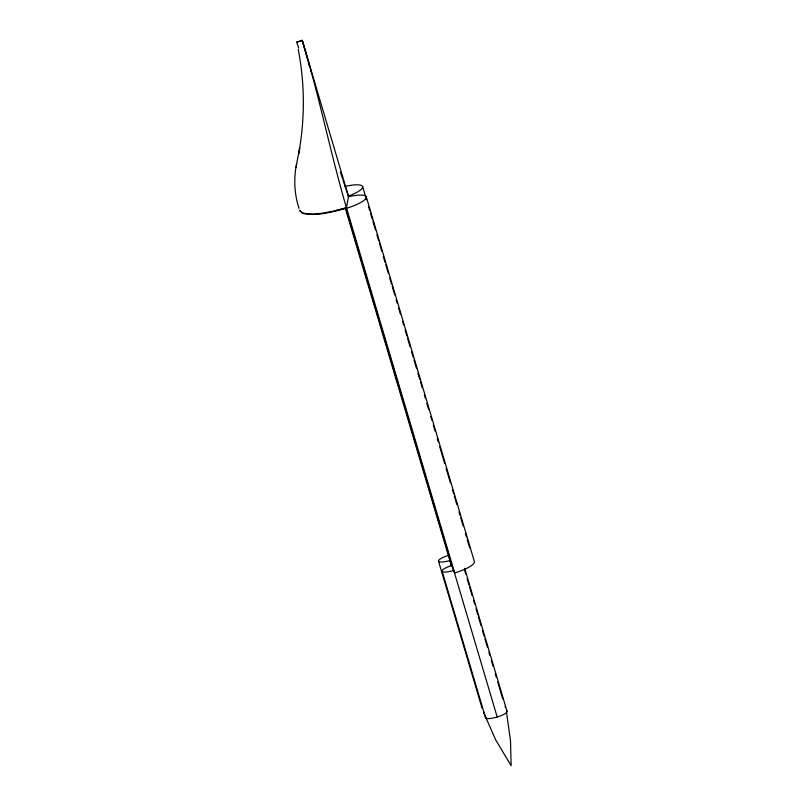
<?xml version="1.0" encoding="UTF-8"?>
<svg xmlns="http://www.w3.org/2000/svg" width="806" height="806" viewBox="0 0 806 806"><rect width="100%" height="100%" fill="white"/><g stroke="black" fill="none" stroke-linecap="round" stroke-linejoin="round"><path stroke-width="1.21" d="M296.215 166.016C293.616 180.07 294.563 194.78 299.026 208.361M296.386 165.008L299.691 148.022L299.489 149.191M295.963 167.467L296.638 163.608M298.935 152.324L298.714 153.533C305.021 119.147 304.89 83.592 298.21 49.277M366.277 196.785L474.361 561.51A22.447 5.31 -16.5 0 1 454.665 572.955L346.449 207.777L348.535 196.493L342.953 179.869M298.724 48.098L296.719 42.144L302.23 40.3L348.605 196.735A22.447 5.31 -16.5 0 1 366.327 197.49A22.447 5.31 -16.5 0 1 346.58 208.23C332.304 211.787 317.131 216.703 302.381 213.268L299.651 210.205M296.719 42.144L302.351 40.643C319.196 95.783 330.269 152.465 346.439 207.777L335.185 210.769C324.415 212.774 313.081 215.726 302.21 212.814L299.812 210.658M335.185 210.769L346.439 207.777M483.741 712.726L495.771 740.059L511.145 765.7L510.49 740.754L506.531 712.373M366.518 199.757L362.599 186.508A22.447 5.31 -16.5 0 1 348.404 196.12L348.535 196.493M348.414 196.16L348.605 196.735M451.562 566.255L345.442 208.683M481.938 707.718L438.504 561.167A11.224 2.65 -16.5 0 0 450.161 560.452L453.738 571.454M485.534 717.723L442.111 571.172A11.224 2.65 -16.5 0 0 453.758 570.457L454.665 572.955M340.354 172.131L342.349 178.096M368.664 206.991L369.732 210.598M370.448 213.006L372.231 219.031M372.946 221.438L375.445 229.871M376.876 234.697L378.659 240.712M379.374 243.12L381.873 251.553M383.303 256.379L385.087 262.403M385.802 264.811L388.301 273.244M389.721 278.06L391.515 284.085M392.22 286.493L394.728 294.925M396.149 299.741L397.227 303.358M398.648 308.174L400.431 314.199M402.577 321.423L403.645 325.04M405.075 329.856L406.859 335.88M407.574 338.288L410.073 346.721M411.503 351.537L413.287 357.562M414.002 359.97L416.5 368.402M417.931 373.218L419.714 379.243M420.43 381.651L422.213 387.676M424.349 394.9L425.427 398.517M426.848 403.332L428.631 409.357M430.777 416.591L431.845 420.198M433.275 425.024L435.059 431.039M437.205 438.273L438.273 441.879M439.703 446.705L444.7 463.571M446.131 468.387L450.413 482.844M452.549 490.068L453.627 493.685M454.332 496.093L456.831 504.526M458.977 511.75L460.045 515.366M460.76 517.774L463.259 526.207M465.405 533.431L466.473 537.048M467.188 539.456L469.686 547.889M464.679 568.331L507.034 711.285M464.639 570.346L465.707 573.943M467.127 578.748L468.911 584.753M469.616 587.161L472.115 595.563M473.535 600.369L474.603 603.976M476.024 608.782L477.807 614.787M478.522 617.195L481.011 625.597M482.431 630.403L484.215 636.408M484.93 638.815L487.418 647.218M488.839 652.024L489.907 655.631M491.338 660.436L493.111 666.441M495.247 673.645L496.315 677.252M497.745 682.057L502.722 698.873M453.758 570.457L497.191 717.008A11.224 2.65 -16.5 0 1 485.675 716.967M345.834 207.857L452.126 566.558M450.161 560.452L451.934 566.457M302.23 40.3L307.308 58.475M307.61 59.594L307.922 60.712M308.224 61.83L308.829 64.067M309.131 65.185L309.433 66.293M310.612 70.727L310.904 71.835M344.918 186.458A22.447 5.31 -16.5 0 1 362.599 186.508M442.111 571.172A11.224 2.65 -16.5 0 1 451.965 565.449M438.504 561.167A11.224 2.65 -16.5 0 1 448.358 555.445M506.44 710.741A11.224 2.65 -16.5 0 1 497.191 717.008M482.532 708.262A11.224 2.65 -16.5 0 1 482.069 706.963M484.335 713.26A11.224 2.65 -16.5 0 1 483.872 711.97M505.241 706.278A11.224 2.65 -16.5 0 1 505.1 707.033"/></g></svg>
